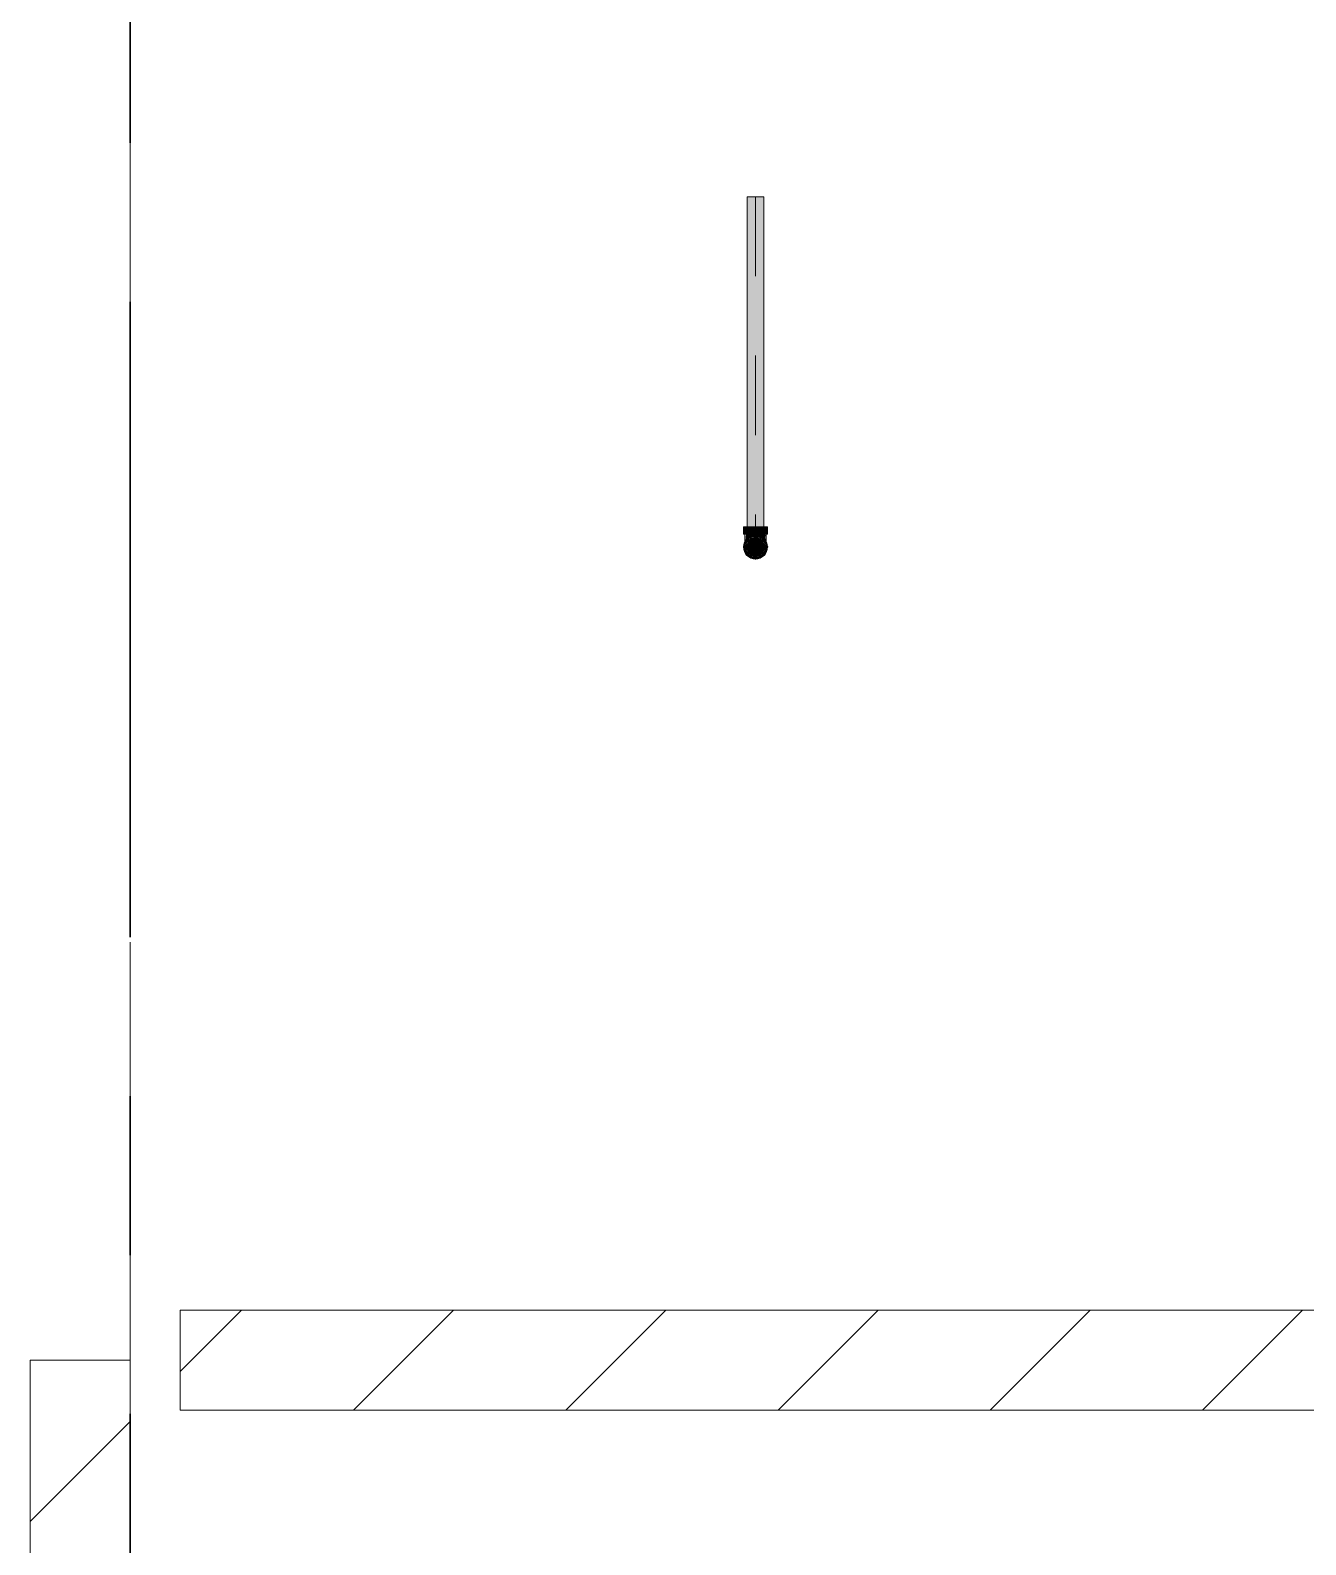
# Model space of a CAD drawing. Header units: millimetres. Extents: x -4000 to 187956, y -58990 to 162485.
# Drawn here: x 32800 to 35350, y 132031 to 135058 of the extents above; entities that cross this region are included whole.
import ezdxf

# ---------------------------------------------------------------- set-up
doc = ezdxf.new("R2010")
doc.units = ezdxf.units.MM
for name, pattern in [('Dash 1_16_', [317.5, 158.75, -158.75]), ('Grid Line', [2222.5, 1270, -317.5, 317.5, -317.5]), ('Grid Line 12_5mm', [2150, 1250, -300, 300, -300])]:
    doc.linetypes.add(name, pattern=pattern)
for name, color, linetype, lineweight in [('A-WALL', 113, 'Continuous', 13), ('A-WALL-PATT', 111, 'Continuous', 13), ('F-SPRN', 3, 'Continuous', 9), ('P-PIPE', 3, 'Continuous', 9), ('P-PIPE-CNTR', 3, 'Continuous', 9), ('S-GRID', 1, 'Continuous', 30)]:
    doc.layers.add(name, color=color, linetype=linetype, lineweight=lineweight)
pattern_1 = [(45, (0, 0), (-212.13203, 212.13203), [])]

# ---------------------------------------------------------------- blocks, each defined once
blk = doc.blocks.new('CMF2_NHAXUONG_A_rvt-1-FFS - TANG 1')
at = {"layer": 'A-WALL-PATT', "lineweight": 9}
h = blk.add_hatch(dxfattribs=at)
h.set_pattern_fill('FP_12', color=250, style=0, pattern_type=2)
h.set_pattern_definition(pattern_1)
h.paths.add_polyline_path([(43200, 132300), (43200, 132500), (33100, 132500), (33100, 132300), (43000, 132300)])
h = blk.add_hatch(dxfattribs=at)
h.set_pattern_fill('FP_12', color=250, style=0, pattern_type=2)
h.set_pattern_definition(pattern_1)
h.paths.add_polyline_path([(32800, 127750.2), (33000, 127750.2), (33000, 132400), (32800, 132400), (32800, 128068)])
at = {"layer": 'A-WALL', "color": 50, "lineweight": 15}
for p, q in [((43200, 132500), (33100, 132500)), ((33100, 132500), (33100, 132300)), ((32800, 132400), (32800, 127750.2)), ((33000, 132400), (32800, 132400)), ((33000, 127750.2), (33000, 132400)), ((33100, 132300), (37900.1, 132300))]:
    blk.add_line(p, q, dxfattribs=at)
at = {"layer": 'A-WALL', "color": 35, "lineweight": 15}
for p, q in [((43200, 132500), (33100, 132500)), ((33100, 132300), (33100, 132500)), ((32800, 132400), (32800, 131944.9)), ((32800, 132400), (33000, 132400)), ((33000, 131334.9), (33000, 132400)), ((33100, 132300), (37900.1, 132300))]:
    blk.add_line(p, q, dxfattribs=at)
at = {"layer": 'S-GRID', "linetype": 'Grid Line 12_5mm', "lineweight": 9}
blk.add_line((33000, 161185.2), (33000, -16487.4), dxfattribs=at)
blk = doc.blocks.new('Sprinkler_Up - DN20-V1052-FFS - TANG 1')
at = {"layer": 'F-SPRN', "transparency": 33554534}
for points in [[(-13.5, 0), (-3.9, 0.7), (-1.7, 2.9), (-1.2, 3.5), (-0.6, 4), (0.6, 4), (1.2, 3.5), (1.7, 2.9), (4.6, 0), (22.2, 0), (18, 13.1), (6.9, 21.2), (-6.9, 21.2), (-18, 13.1), (-22.2, 0)], [(0, -21.2), (6.9, -21.2), (18, -13.1), (22.2, 0), (3.9, -0.7), (1.7, -2.9), (1.2, -3.5), (0.6, -4), (-0.6, -4), (-1.2, -3.5), (-1.7, -2.9), (-4.6, 0), (-22.2, 0), (-18, -13.1), (-6.9, -21.2)], [(0, -16.7), (4.3, -16.1), (11.8, -11.8), (16.1, -4.3), (16.1, 4.3), (11.8, 11.8), (8.3, 14.4), (0, 16.7), (-4.3, 16.1), (-11.8, 11.8), (-16.1, 4.3), (-16.1, -4.3), (-11.8, -11.8), (-8.3, -14.4)], [(0, -15.6), (7.8, -13.5), (13.5, -7.8), (15.1, -4), (15.1, 4), (13.5, 7.8), (7.8, 13.5), (0, 15.6), (-7.8, 13.5), (-11, 11), (-15.1, 4), (-15.1, -4), (-11, -11), (-7.8, -13.5)], [(-10.9, -5.5), (-10.9, 5.4), (-14.5, 5.4), (-14.5, -5.5)], [(-7.7, -5.5), (-7.7, 5.4), (-10.9, 5.4), (-10.9, -5.5)], [(0, -5.5), (0, 5.4), (-7.7, 5.4), (-7.7, -5.5)], [(0, 0), (5.7, 0), (2.9, 4.9), (-2.9, 4.9), (-5.7, 0)], [(-2.9, -4.9), (2.9, -4.9), (5.7, 0), (-5.7, 0)], [(-4.6, 0), (4.6, 0), (0, 4.6)], [(0, -4.6), (4.6, 0), (-4.6, 0)], [(0, -2.6), (1.3, 0), (-1.8, 0)], [(-1.3, 0), (1.8, 0), (0, 2.6)], [(7.7, -5.5), (7.7, 5.4), (0, 5.4), (0, -5.5)], [(10.9, -5.5), (10.9, 5.4), (7.7, 5.4), (7.7, -5.5)], [(14.5, -5.5), (14.5, 5.4), (10.9, 5.4), (10.9, -5.5)]]:
    blk.add_hatch(color=1, dxfattribs=at).paths.add_polyline_path(points)
at = {"layer": 'F-SPRN', "color": 1}
for p, q in [((-11.5, 5.4), (-14.5, 5.4)), ((-14.5, 5.4), (-11.3, 5.4)), ((-14.5, 5.4), (-14.5, 3.7)), ((-14.5, 3.3), (-14.5, 0)), ((-11.5, 5.4), (-11.5, 4)), ((-10.9, 1.9), (-10.9, 3.6)), ((-10.8, 5.4), (-8, 5.4)), ((-8.1, 5.4), (-10.8, 5.4)), ((-8.1, 5.4), (-8.1, 2.8)), ((-8.1, 2.5), (-8.1, 0.7)), ((-7.7, 4.8), (-7.7, 2.7)), ((-7.7, 4.8), (-7.7, 2.7)), ((-7.7, 2.1), (-7.7, 0.5)), ((-7.7, 2.1), (-7.7, 0.5)), ((-6.7, 5.4), (-4.7, 5.4)), ((-5.8, 3.8), (-5.8, 2.2)), ((-2.1, 0.3), (-2.1, 0.2)), ((-2.1, 0), (-2.1, 0)), ((-2.1, 0), (-2.1, -0.1)), ((-0.6, 2), (-0.6, 2)), ((-0.5, 2), (-0.6, 2)), ((-0.4, 2), (-0.5, 2)), ((0, 2.1), (-0.1, 2.1)), ((2.1, 0), (2.1, 0.1)), ((2.1, 0), (2.1, 0)), ((4.7, 5.4), (6.5, 5.4)), ((7.7, 5.4), (10.8, 5.4)), ((7.7, 5.2), (7.7, 2.7)), ((7.7, 5.2), (7.7, 2.7)), ((7.7, 2.3), (7.7, 0.5)), ((7.7, 2.3), (7.7, 0.5)), ((10.8, 5.4), (8.1, 5.4)), ((8.1, 5.4), (8.1, 2.8)), ((8.1, 2.5), (8.1, 0.4)), ((10.9, 5.4), (14.5, 5.4)), ((10.9, 3.6), (10.9, 0.2)), ((14.5, 5.4), (11.5, 5.4)), ((11.5, 5.4), (11.5, 4)), ((11.5, 3), (11.5, 0.2)), ((14.5, 5.4), (14.5, -5.5)), ((-14.5, -1.3), (-14.5, -3.7)), ((-11.1, -5.5), (-14.5, -5.5)), ((-14.5, -5.5), (-11.5, -5.5)), ((-10.9, -2.6), (-10.9, -1.3)), ((-10.8, -5.5), (-8.1, -5.5)), ((-7.8, -5.5), (-10.8, -5.5)), ((-8.1, -4.2), (-8.1, -5.5)), ((-7.7, -2.7), (-7.7, -4)), ((-7.7, -2.7), (-7.7, -4)), ((-7, -5.5), (-5.8, -5.5)), ((-4.8, -5.5), (-7, -5.5)), ((-5.8, -2.3), (-5.8, -3.8)), ((0, -2.1), (0.1, -2.1)), ((7, -5.5), (4.8, -5.5)), ((5.8, -2.2), (5.8, -3.8)), ((5.8, -5.5), (7, -5.5)), ((7.7, -0.5), (7.7, -2.3)), ((7.7, -0.5), (7.7, -2.3)), ((7.7, -2.7), (7.7, -5.4)), ((7.7, -2.7), (7.7, -5.4)), ((10.8, -5.5), (7.7, -5.5)), ((8.1, -0.4), (8.1, -2.5)), ((8.1, -2.8), (8.1, -5.5)), ((8.1, -5.5), (10.8, -5.5)), ((10.9, -0.2), (10.9, -3.6)), ((14.5, -5.5), (10.9, -5.5)), ((11.5, -0.2), (11.5, -3)), ((11.5, -4), (11.5, -5.5)), ((11.5, -5.5), (14.5, -5.5))]:
    blk.add_line(p, q, dxfattribs=at)
at = {"layer": 'F-SPRN', "color": 1, "flags": 128}
for points in [[(-1.1, 1.8), (-1.2, 1.7), (-1.2, 1.7), (-1.3, 1.6), (-1.4, 1.6), (-1.4, 1.5), (-1.5, 1.5), (-1.5, 1.4), (-1.6, 1.3), (-1.6, 1.3), (-1.7, 1.2), (-1.7, 1.1), (-1.8, 1.1), (-1.8, 1), (-1.9, 0.9), (-1.9, 0.8), (-1.9, 0.8), (-2, 0.7), (-2, 0.6), (-2, 0.5), (-2, 0.5), (-2, 0.4), (-2.1, 0.3)], [(-2.1, 0.2), (-2.1, 0.1), (-2.1, 0)], [(-0.9, 1.9), (-1, 1.8), (-1.1, 1.8)], [(-0.8, 1.9), (-0.9, 1.9), (-0.9, 1.9)], [(-0.6, 2), (-0.7, 2), (-0.8, 1.9)], [(-0.2, 2.1), (-0.3, 2.1), (-0.4, 2)], [(-0.1, 2.1), (-0.1, 2.1), (-0.2, 2.1)], [(2.1, 0.1), (2.1, 0.2), (2.1, 0.2), (2.1, 0.3), (2, 0.4), (2, 0.5), (2, 0.6), (2, 0.7), (1.9, 0.7), (1.9, 0.8), (1.9, 0.9), (1.8, 1), (1.8, 1), (1.8, 1.1), (1.7, 1.2), (1.7, 1.2), (1.6, 1.3), (1.6, 1.4), (1.5, 1.4), (1.4, 1.5), (1.4, 1.5), (1.3, 1.6), (1.3, 1.7), (1.2, 1.7), (1.1, 1.7), (1.1, 1.8), (1, 1.8), (0.9, 1.9), (0.8, 1.9), (0.8, 1.9), (0.7, 2), (0.6, 2), (0.5, 2), (0.4, 2), (0.4, 2), (0.3, 2.1), (0.2, 2.1), (0.1, 2.1), (0, 2.1)], [(-2.1, -0.1), (-2.1, -0.2), (-2.1, -0.2), (-2.1, -0.3)], [(-2.1, -0.3), (-2, -0.4), (-2, -0.5), (-2, -0.6), (-2, -0.7), (-1.9, -0.7), (-1.9, -0.8), (-1.9, -0.9), (-1.8, -1), (-1.8, -1), (-1.8, -1.1), (-1.7, -1.2), (-1.7, -1.2), (-1.6, -1.3), (-1.6, -1.4), (-1.5, -1.4), (-1.4, -1.5), (-1.4, -1.5), (-1.3, -1.6), (-1.3, -1.7), (-1.2, -1.7), (-1.1, -1.7), (-1.1, -1.8), (-1, -1.8), (-0.9, -1.9), (-0.8, -1.9), (-0.8, -1.9), (-0.7, -2), (-0.6, -2), (-0.5, -2), (-0.4, -2), (-0.4, -2), (-0.3, -2.1), (-0.2, -2.1), (-0.1, -2.1), (0, -2.1)], [(0.1, -2.1), (0.1, -2.1), (0.2, -2.1), (0.3, -2.1), (0.4, -2), (0.5, -2), (0.6, -2), (0.6, -2), (0.7, -2), (0.8, -1.9), (0.9, -1.9), (0.9, -1.9), (1, -1.8), (1.1, -1.8), (1.2, -1.7), (1.2, -1.7), (1.3, -1.6), (1.4, -1.6), (1.4, -1.5), (1.5, -1.5), (1.5, -1.4), (1.6, -1.3), (1.6, -1.3), (1.7, -1.2), (1.7, -1.1), (1.8, -1.1), (1.8, -1), (1.9, -0.9), (1.9, -0.8), (1.9, -0.8), (2, -0.7), (2, -0.6), (2, -0.5), (2, -0.5), (2, -0.4), (2.1, -0.3), (2.1, -0.2), (2.1, -0.1), (2.1, 0)]]:
    blk.add_lwpolyline(points, dxfattribs=at)
at = {"layer": 'F-SPRN', "color": 1}
for radius, start, end in [(22.2, 360, 180), (21.9, 165.6773, 179.2615), (21.9, 144.7698, 164.8151), (21.9, 126.6942, 143.2701), (16.7, 167.6802, 180), (16.7, 167.6802, 180), (16.7, 155.3879, 164.9693), (16.7, 155.3879, 164.9693), (15.6, 166.4265, 180), (15.6, 166.4265, 180), (15.6, 150.9409, 165), (15.6, 159.6139, 165), (16.7, 136.7213, 149.931), (16.7, 136.7213, 149.931), (15.6, 150.9409, 156.3845), (15.6, 138.4214, 150), (15.6, 138.4214, 150), (21.9, 108.2621, 125.7507), (16.7, 121.4181, 130.5751), (16.7, 121.4181, 130.5751), (15.6, 120.5262, 133.2078), (15.6, 120.5262, 133.2078), (16.7, 106.5995, 120), (16.7, 106.5995, 120), (15.6, 114.4363, 119.9813), (15.6, 114.4363, 119.9813), (21.9, 99.348, 107.901), (4.63, 155.7832, 180), (4.63, 155.7832, 180), (16.7, 96.4143, 105), (16.7, 96.4143, 105), (4.63, 109.0192, 138.2703), (4.63, 109.0192, 138.2703), (21.9, 90.145, 98.8503), (15.6, 95.5762, 100.6843), (15.6, 95.5762, 100.6843), (2.56, 109.0192, 168.8278), (2.56, 109.0192, 168.8278), (2.04, 109.0192, 180), (16.7, 83.0684, 90), (16.7, 83.0684, 90), (4.63, 17.9592, 90), (4.63, 17.9592, 90), (3.81, 57.0577, 90), (2.56, 14.5599, 90), (2.56, 14.5599, 90), (2.04, 10.4703, 90), (21.9, 72.5583, 89.4624), (15.6, 75.573, 80.5892), (15.6, 75.573, 80.5892), (3.81, 16.1605, 43.8358), (15.6, 67.5614, 74.5481), (15.6, 67.5614, 74.5481), (16.7, 60, 75), (16.7, 60, 75), (15.6, 60.0187, 65.5637), (15.6, 60.0187, 65.5637), (21.9, 54.2493, 71.7379), (15.6, 46.7922, 60), (15.6, 46.7922, 60), (16.7, 49.4249, 58.5819), (16.7, 49.4249, 58.5819), (15.6, 30, 41.5786), (15.6, 30, 41.5786), (16.7, 30, 43.2787), (16.7, 30, 43.2787), (21.9, 36.7299, 53.3058), (15.6, 23.6155, 29.5646), (15.6, 15, 29.5646), (15.6, 15, 20.3861), (16.7, 15, 24.6121), (16.7, 15, 24.6121), (15.6, 360, 13.6618), (15.6, 0, 13.6618), (16.7, 360, 12.3198), (16.7, 0, 12.3198), (21.9, 15.1849, 35.2302), (21.9, 0.7385, 14.3227), (22.2, 180, 360), (21.9, 180.7385, 194.3227), (21.9, 195.1849, 215.2302), (21.9, 216.7299, 233.3058), (16.7, 180, 192.3198), (16.7, 180, 192.3198), (16.7, 195.0307, 204.6121), (16.7, 195.0307, 204.6121), (15.6, 181.9082, 193.6618), (15.6, 181.9082, 193.6618), (15.6, 197.3339, 209.5646), (15.6, 197.3339, 209.5646), (16.7, 210.069, 223.2787), (16.7, 210.069, 223.2787), (15.6, 212.5472, 221.5786), (15.6, 212.5472, 221.5786), (21.9, 234.2493, 251.7379), (16.7, 229.4249, 238.5819), (16.7, 229.4249, 238.5819), (15.6, 233.795, 240), (15.6, 233.795, 240), (16.7, 240, 255), (16.7, 240, 255), (15.6, 240.0187, 254.5481), (15.6, 240.0187, 254.5481), (21.9, 252.5583, 269.4624), (4.63, 197.9592, 0), (4.63, 197.9592, 360), (15.6, 255, 267.64), (15.6, 255, 267.64), (3.81, 196.1605, 360), (2.56, 191.1677, 0), (2.56, 191.1677, 360), (2.04, 190.4703, 0), (16.7, 263.0684, 270), (16.7, 263.0684, 270), (21.9, 270.145, 278.8503), (15.6, 275.5762, 280.6843), (15.6, 275.5762, 280.6843), (16.7, 276.4143, 285), (16.7, 276.4143, 285), (21.9, 279.348, 287.901), (16.7, 286.5995, 300), (16.7, 286.5995, 300), (15.6, 294.4363, 299.9813), (15.6, 294.4363, 299.9813), (21.9, 288.2621, 305.7507), (15.6, 300, 313.2078), (15.6, 300, 313.2078), (16.7, 301.4181, 310.5751), (16.7, 301.4181, 310.5751), (15.6, 318.4214, 330), (15.6, 318.4214, 330), (16.7, 316.7213, 330), (16.7, 316.7213, 330), (21.9, 306.6942, 323.2701), (15.6, 330.4354, 345), (15.6, 330.4354, 336.3845), (15.6, 339.6139, 345), (15.6, 346.3382, 360), (15.6, 346.3382, 360), (16.7, 335.3879, 345), (16.7, 335.3879, 345), (16.7, 347.6802, 360), (16.7, 347.6802, 360), (21.9, 324.7698, 344.8151), (21.9, 345.6773, 359.2615)]:
    blk.add_arc((0, 0), radius, start, end, dxfattribs=at)
blk = doc.blocks.new('Steel_Transition_Threaded_HoaPhat - Standard-V953-FFS - TANG 1')
at = {"layer": 'P-PIPE', "lineweight": 13, "transparency": 33554534}
h = blk.add_hatch(color=1, dxfattribs=at)
h.paths.add_polyline_path([(49550, 126427.6), (49555.8, 126428.4), (49561.3, 126430.6), (49565.9, 126434.2), (49569.5, 126438.8), (49571.7, 126444.3), (49572.5, 126450.1), (49571.7, 126455.9), (49569.5, 126461.3), (49565.9, 126466), (49561.3, 126469.6), (49555.8, 126471.8), (49550, 126472.6), (49544.2, 126471.8), (49538.8, 126469.6), (49534.1, 126466), (49530.5, 126461.3), (49528.3, 126455.9), (49527.5, 126450.1), (49528.3, 126444.3), (49530.5, 126438.8), (49534.1, 126434.2), (49538.8, 126430.6), (49544.2, 126428.4)])
h.paths.add_polyline_path([(49550, 126430), (49544.8, 126430.7), (49540, 126432.7), (49535.8, 126435.9), (49532.6, 126440), (49530.6, 126444.9), (49529.9, 126450.1), (49530.6, 126455.3), (49532.6, 126460.1), (49535.8, 126464.3), (49540, 126467.5), (49544.8, 126469.5), (49550, 126470.2), (49555.2, 126469.5), (49560.1, 126467.5), (49564.2, 126464.3), (49567.4, 126460.1), (49569.4, 126455.3), (49570.1, 126450.1), (49569.4, 126444.9), (49567.4, 126440), (49564.2, 126435.9), (49560.1, 126432.7), (49555.2, 126430.7)])
for points in [[(49529.9, 126450.1), (49533.6, 126450.1), (49535.8, 126458.3), (49541.8, 126464.3), (49550, 126466.5), (49558.2, 126464.3), (49564.2, 126458.3), (49566.4, 126450.1), (49570.1, 126450.1), (49569.4, 126455.3), (49567.4, 126460.1), (49564.2, 126464.3), (49560.1, 126467.5), (49555.2, 126469.5), (49550, 126470.2), (49544.8, 126469.5), (49540, 126467.5), (49535.8, 126464.3), (49532.6, 126460.1), (49530.6, 126455.3)], [(49550, 126430), (49555.2, 126430.7), (49560.1, 126432.7), (49564.2, 126435.9), (49567.4, 126440), (49569.4, 126444.9), (49570.1, 126450.1), (49566.4, 126450.1), (49564.2, 126441.9), (49558.2, 126435.9), (49550, 126433.7), (49541.8, 126435.9), (49535.8, 126441.9), (49533.6, 126450.1), (49529.9, 126450.1), (49530.6, 126444.9), (49532.6, 126440), (49535.8, 126435.9), (49540, 126432.7), (49544.8, 126430.7)], [(49550, 126431.6), (49554.8, 126432.2), (49559.3, 126434.1), (49563.1, 126437), (49566, 126440.8), (49567.9, 126445.3), (49568.5, 126450.1), (49567.9, 126454.9), (49566, 126459.3), (49563.1, 126463.2), (49559.3, 126466.1), (49554.8, 126468), (49550, 126468.6), (49545.2, 126468), (49540.8, 126466.1), (49536.9, 126463.2), (49534, 126459.3), (49532.1, 126454.9), (49531.5, 126450.1), (49532.1, 126445.3), (49534, 126440.8), (49536.9, 126437), (49540.8, 126434.1), (49545.2, 126432.2)]]:
    blk.add_hatch(color=1, dxfattribs=at).paths.add_polyline_path(points)
at = {"layer": 'P-PIPE', "color": 20, "lineweight": 13}
for radius, start, end in [(22.5, 0, 180), (22.5, 0, 180), (20.1, 109.6859, 125.0043), (20.1, 100.9975, 105), (20.1, 90.5246, 98.5089), (20.1, 75.0607, 87.9279), (20.1, 54.9957, 75), (22.5, 180, 0), (22.5, 180, 0), (20.1, 166.0499, 180), (20.1, 180, 193.9501), (20.1, 150, 162.7449), (20.1, 197.2551, 210), (18.5, 166.5939, 180), (18.5, 166.5939, 180), (18.5, 180, 193.4061), (18.5, 180, 193.4061), (18.5, 157.6232, 165), (18.5, 157.6232, 165), (18.5, 195, 202.3768), (18.5, 195, 202.3768), (20.1, 128.8856, 148.1553), (20.1, 211.8447, 231.1144), (16.4, 180.8106, 191.4533), (16.4, 168.5467, 175.1607), (18.5, 136.4297, 150), (18.5, 136.4297, 150), (18.5, 210, 223.5703), (18.5, 210, 223.5703), (16.4, 158.0319, 163.506), (16.4, 141.9681, 150), (16.4, 210.6635, 218.0319), (18.5, 123.4976, 133.2041), (18.5, 123.4976, 133.2041), (16.4, 121.0738, 126.4537), (18.5, 106.819, 120), (18.5, 106.819, 120), (16.4, 113.4045, 120), (16.4, 107.4657, 111.9681), (18.5, 91.4353, 103.2046), (18.5, 91.4353, 103.2046), (16.4, 96.2132, 104.6042), (18.5, 78.0986, 90), (18.5, 78.0986, 90), (16.4, 66.9681, 75), (18.5, 60, 75), (18.5, 60, 75), (18.5, 46.7959, 56.5024), (18.5, 46.7959, 56.5024), (20.1, 31.8447, 51.1144), (20.1, 308.8856, 328.1553), (16.4, 30, 38.0319), (18.5, 30, 43.5703), (18.5, 30, 43.5703), (18.5, 316.4297, 330), (18.5, 316.4297, 330), (16.4, 338.0319, 342.8691), (16.4, 0, 8.0319), (16.4, 351.9681, 0), (18.5, 15, 22.3768), (18.5, 15, 22.3768), (18.5, 337.6232, 345), (18.5, 337.6232, 345), (20.1, 17.2551, 30), (20.1, 330, 342.7449), (18.5, 0, 13.4061), (18.5, 0, 13.4061), (18.5, 346.5939, 0), (18.5, 346.5939, 0), (20.1, 0, 13.9501), (20.1, 346.0499, 0), (18.5, 226.7959, 236.5024), (18.5, 226.7959, 236.5024), (20.1, 234.9957, 255), (16.4, 230.4733, 236.6389), (18.5, 240, 255), (18.5, 240, 255), (16.4, 240, 246.5955), (16.4, 246.9681, 255), (20.1, 255.0607, 267.9279), (18.5, 258.0986, 270), (18.5, 258.0986, 270), (16.4, 264.1652, 268.506), (20.1, 270.5246, 278.5089), (18.5, 271.4353, 283.2046), (18.5, 271.4353, 283.2046), (16.4, 276.4537, 283.9063), (20.1, 280.9975, 285), (16.4, 287.4657, 291.9681), (18.5, 286.819, 300), (18.5, 286.819, 300), (16.4, 293.4045, 300), (20.1, 289.6859, 305.0043), (18.5, 303.4976, 313.2041), (18.5, 303.4976, 313.2041)]:
    blk.add_arc((49550, 126450.1), radius, start, end, dxfattribs=at)
blk = doc.blocks.new('Steel_Elbow_Threaded_HoaPhat - Standard-V1053-FFS - TANG 1')
at = {"layer": 'P-PIPE', "lineweight": 13, "transparency": 33554534}
for points in [[(34243.8, 134050.6), (34250, 134050.6), (34250, 134065.7), (34225.9, 134065.7), (34226.7, 134050.6), (34237.9, 134050.6)], [(34256.2, 134050.6), (34274.1, 134050.6), (34273.3, 134065.7), (34250, 134065.7), (34250, 134050.6)], [(34250, 134001), (34256.2, 134001.9), (34262.1, 134004.3), (34267.1, 134008.1), (34270.9, 134013.1), (34273.3, 134018.9), (34274.1, 134025.2), (34273.3, 134031.4), (34270.9, 134037.2), (34267.1, 134042.2), (34262.1, 134046), (34256.2, 134048.5), (34250, 134049.3), (34243.8, 134048.5), (34237.9, 134046), (34233, 134042.2), (34229.1, 134037.2), (34226.7, 134031.4), (34225.9, 134025.2), (34226.7, 134018.9), (34229.1, 134013.1), (34233, 134008.1), (34237.9, 134004.3), (34243.8, 134001.9)]]:
    blk.add_hatch(color=1, dxfattribs=at).paths.add_polyline_path(points)
h = blk.add_hatch(color=1, dxfattribs=at)
h.paths.add_polyline_path([(34242.8, 134045), (34240.3, 134045.1), (34244.1, 134047)])
h.paths.add_polyline_path([(34229.8, 134035.2), (34231.2, 134035.8), (34237.2, 134042.7), (34242.8, 134045), (34250, 134046.3), (34250, 134050.6), (34231.7, 134050.6), (34230.3, 134046.8), (34230.1, 134039.4)])
h = blk.add_hatch(color=1, dxfattribs=at)
h.paths.add_polyline_path([(34266.9, 134040.4), (34269.5, 134035.8), (34268.6, 134039.7)])
h.paths.add_polyline_path([(34270.9, 134033.7), (34270.6, 134042.3), (34269.5, 134041.9), (34269.4, 134046), (34270.7, 134046.3), (34269.6, 134050.6), (34250, 134050.6), (34250, 134046.3), (34257.2, 134045), (34255.9, 134047), (34263.4, 134042.2), (34267.4, 134038.2), (34266.2, 134043.3), (34268.6, 134039.7)])
at = {"layer": 'P-PIPE', "color": 20, "lineweight": 13}
for p, q in [((34225.9, 134065.7), (34225.9, 134050.6)), ((34233, 134065.7), (34225.9, 134065.7)), ((34250, 134065.7), (34225.9, 134065.7)), ((34237.9, 134065.7), (34233.8, 134065.7)), ((34250, 134065.7), (34238.2, 134065.7)), ((34261.8, 134065.7), (34250, 134065.7)), ((34274.1, 134065.7), (34250, 134065.7)), ((34266.2, 134065.7), (34262.1, 134065.7)), ((34274.1, 134065.7), (34267.1, 134065.7)), ((34274.1, 134050.6), (34274.1, 134065.7)), ((34225.9, 134050.6), (34231.5, 134050.6)), ((34225.9, 134050.6), (34250, 134050.6)), ((34242.8, 134050.6), (34228.9, 134050.6)), ((34228.9, 134036), (34228.9, 134036.9)), ((34231.5, 134050.6), (34233, 134050.6)), ((34232.8, 134050.6), (34231.7, 134050.6)), ((34236.4, 134050.6), (34233.8, 134050.6)), ((34234, 134050.6), (34242.7, 134050.6)), ((34242.8, 134050.6), (34236.4, 134050.6)), ((34250, 134050.6), (34243.7, 134050.6)), ((34250, 134050.6), (34243.7, 134050.6)), ((34243.8, 134050.6), (34250, 134050.6)), ((34250, 134050.6), (34256.2, 134050.6)), ((34250, 134050.6), (34274.1, 134050.6)), ((34256.3, 134050.6), (34250, 134050.6)), ((34256.3, 134050.6), (34250, 134050.6)), ((34263.6, 134050.6), (34257.2, 134050.6)), ((34271.2, 134050.6), (34257.2, 134050.6)), ((34257.3, 134050.6), (34266, 134050.6)), ((34266.2, 134050.6), (34263.6, 134050.6)), ((34267.1, 134050.6), (34269.7, 134050.6)), ((34268.3, 134050.6), (34267.2, 134050.6)), ((34269.9, 134050.6), (34268.3, 134050.6)), ((34269.7, 134050.6), (34274.1, 134050.6)), ((34271.2, 134037.1), (34271.2, 134036.2)), ((34271.2, 134036.2), (34271.2, 134035.4)), ((34228.9, 134031.5), (34228.9, 134032.2)), ((34228.9, 134030.8), (34228.9, 134031.5)), ((34228.9, 134030.2), (34228.9, 134030.8)), ((34228.9, 134027.6), (34228.9, 134028)), ((34228.9, 134027.2), (34228.9, 134027.6)), ((34228.9, 134025.9), (34228.9, 134026.2)), ((34228.9, 134025.7), (34228.9, 134025.9)), ((34228.9, 134025.2), (34228.9, 134025.2)), ((34228.9, 134024.9), (34228.9, 134025.2)), ((34228.9, 134024.1), (34228.9, 134024.9)), ((34229.2, 134021.6), (34229, 134022.4)), ((34229.7, 134019.1), (34229.5, 134019.9)), ((34231, 134015.9), (34230.6, 134016.7)), ((34231.3, 134015.2), (34231, 134015.9)), ((34231.8, 134014.5), (34231.3, 134015.2)), ((34232.2, 134013.7), (34231.8, 134014.5)), ((34235.4, 134009.8), (34234.8, 134010.4)), ((34237.4, 134008.2), (34236.7, 134008.7)), ((34239.5, 134006.8), (34238.8, 134007.2)), ((34240.2, 134006.4), (34239.5, 134006.8)), ((34257.7, 134005.4), (34256.9, 134005.2)), ((34258.4, 134005.8), (34257.7, 134005.4)), ((34260.7, 134006.9), (34260, 134006.5)), ((34262.8, 134008.3), (34262.1, 134007.8)), ((34263.5, 134008.9), (34262.8, 134008.3)), ((34265.3, 134010.6), (34264.7, 134010)), ((34267, 134012.5), (34266.4, 134011.9)), ((34270.5, 134020.1), (34270.3, 134019.3)), ((34271, 134022.6), (34270.9, 134021.8)), ((34271.2, 134033.1), (34271.2, 134032.3)), ((34271.2, 134032.3), (34271.2, 134031.7)), ((34271.2, 134027.7), (34271.2, 134027.3)), ((34271.2, 134027.3), (34271.2, 134026.9)), ((34271.2, 134025.2), (34271.2, 134025.2)), ((34247.5, 134004.2), (34246.6, 134004.3)), ((34250.2, 134004), (34250, 134004))]:
    blk.add_line(p, q, dxfattribs=at)
at = {"layer": 'P-PIPE', "color": 20, "lineweight": 13, "flags": 128}
for points in [[(34228.9, 134036.9), (34228.9, 134037.7), (34228.9, 134038.6), (34228.9, 134039.5), (34228.9, 134040.4), (34228.9, 134041.4), (34228.9, 134042.3), (34228.9, 134043.3), (34228.9, 134044.3), (34228.9, 134045.3), (34228.9, 134046.3), (34228.9, 134047.3), (34228.9, 134048.3), (34228.9, 134049.3), (34228.9, 134050.3), (34228.9, 134050.6)], [(34228.9, 134032.2), (34228.9, 134032.9), (34228.9, 134033.6), (34228.9, 134034.4), (34228.9, 134035.2), (34228.9, 134036)], [(34271.2, 134050.6), (34271.2, 134049.6), (34271.2, 134048.6), (34271.2, 134047.5), (34271.2, 134046.5), (34271.2, 134045.5), (34271.2, 134044.5), (34271.2, 134043.6), (34271.2, 134042.6), (34271.2, 134041.6), (34271.2, 134040.7), (34271.2, 134039.8), (34271.2, 134038.8), (34271.2, 134038), (34271.2, 134037.1)], [(34271.2, 134035.4), (34271.2, 134034.6), (34271.2, 134033.8), (34271.2, 134033.1)], [(34228.9, 134029), (34228.9, 134029.6), (34228.9, 134030.2)], [(34228.9, 134028), (34228.9, 134028.5), (34228.9, 134029)], [(34228.9, 134026.2), (34228.9, 134026.5), (34228.9, 134026.8), (34228.9, 134027.2)], [(34228.9, 134025.2), (34228.9, 134025.2), (34228.9, 134025.3), (34228.9, 134025.5), (34228.9, 134025.7)], [(34229, 134022.4), (34228.9, 134023.2), (34228.9, 134024.1)], [(34229.5, 134019.9), (34229.3, 134020.7), (34229.2, 134021.6)], [(34230.6, 134016.7), (34230.3, 134017.5), (34230, 134018.3), (34229.7, 134019.1)], [(34233.7, 134011.7), (34233.2, 134012.3), (34232.7, 134013), (34232.2, 134013.7)], [(34234.8, 134010.4), (34234.3, 134011), (34233.7, 134011.7)], [(34236.7, 134008.7), (34236.1, 134009.3), (34235.4, 134009.8)], [(34238.8, 134007.2), (34238.1, 134007.7), (34237.4, 134008.2)], [(34243.3, 134005.1), (34242.6, 134005.4), (34241.8, 134005.7), (34241, 134006), (34240.2, 134006.4)], [(34245, 134004.6), (34244.2, 134004.8), (34243.3, 134005.1)], [(34246.6, 134004.3), (34245.8, 134004.4), (34245, 134004.6)], [(34255.3, 134004.7), (34254.4, 134004.5), (34253.6, 134004.3)], [(34256.9, 134005.2), (34256.1, 134004.9), (34255.3, 134004.7)], [(34260, 134006.5), (34259.2, 134006.1), (34258.4, 134005.8)], [(34262.1, 134007.8), (34261.4, 134007.4), (34260.7, 134006.9)], [(34264.7, 134010), (34264.1, 134009.4), (34263.5, 134008.9)], [(34266.4, 134011.9), (34265.9, 134011.2), (34265.3, 134010.6)], [(34267.9, 134013.9), (34267.5, 134013.2), (34267, 134012.5)], [(34268.8, 134015.4), (34268.4, 134014.7), (34267.9, 134013.9)], [(34270.3, 134019.3), (34270.1, 134018.5), (34269.8, 134017.7), (34269.5, 134016.9), (34269.1, 134016.2), (34268.8, 134015.4)], [(34270.9, 134021.8), (34270.7, 134021), (34270.5, 134020.1)], [(34271.2, 134025.2), (34271.1, 134024.3), (34271.1, 134023.5), (34271, 134022.6)], [(34271.2, 134031.7), (34271.2, 134031), (34271.2, 134030.4)], [(34271.2, 134030.4), (34271.2, 134029.8), (34271.2, 134029.2)], [(34271.2, 134029.2), (34271.2, 134028.7), (34271.2, 134028.2), (34271.2, 134027.7)], [(34271.2, 134026.9), (34271.2, 134026.5), (34271.2, 134026.2), (34271.2, 134026)], [(34271.2, 134026), (34271.2, 134025.7), (34271.2, 134025.5)], [(34271.2, 134025.5), (34271.2, 134025.4), (34271.2, 134025.3), (34271.2, 134025.2)], [(34250, 134004), (34249.2, 134004), (34248.3, 134004.1), (34247.5, 134004.2)], [(34251.9, 134004.1), (34251.1, 134004), (34250.2, 134004)], [(34253.6, 134004.3), (34252.8, 134004.2), (34251.9, 134004.1)]]:
    blk.add_lwpolyline(points, dxfattribs=at)
at = {"layer": 'P-PIPE', "color": 20, "lineweight": 13}
for radius, start, end in [(24.1, 90, 270), (24.1, 90, 270), (21.1, 150.0076, 154.6322), (21.1, 141.5854, 146.2592), (21.1, 130, 141.0488), (21.1, 112.3295, 125.8024), (21.1, 99.9464, 104.9657), (21.1, 90, 95.2662), (24.1, 270, 90), (24.1, 270, 90), (21.1, 75.0343, 90), (21.1, 60.7988, 67.0623), (21.1, 54.1976, 59.9895), (21.1, 38.4146, 50), (21.1, 25.3678, 29.9924), (21.1, 172.7204, 178.0438), (21.1, 181.9711, 187.7672), (21.1, 165.7465, 170), (21.1, 190, 194.2657), (21.1, 156.3578, 164.9665), (21.1, 195.0455, 204.7351), (21.1, 205.3748, 209.9974), (21.1, 213.7495, 218.4271), (21.1, 218.9611, 230), (21.1, 234.2198, 247.6765), (21.1, 255.037, 270), (21.1, 279.9303, 284.963), (21.1, 292.9314, 303.6981), (21.1, 310, 321.5729), (21.1, 330.0026, 334.1966), (21.1, 334.6252, 344.9545), (21.1, 15.0335, 23.6422), (21.1, 345.7343, 350), (21.1, 1.9562, 7.2796), (21.1, 352.2328, 358.0289), (21.1, 271.1041, 278.9613)]:
    blk.add_arc((34250, 134025.2), radius, start, end, dxfattribs=at)

msp = doc.modelspace()

# ---------------------------------------------------------------- block references
at = {"lineweight": 5}
msp.add_blockref('CMF2_NHAXUONG_A_rvt-1-FFS - TANG 1', (0, 0), dxfattribs=at)

# ---------------------------------------------------------------- next in the draw order: hatches: boundary and pattern name
at = {"layer": 'P-PIPE', "lineweight": 5, "transparency": 33554534}
for points in [[(34245.7, 134065.7), (34250, 134065.7), (34250, 134725.1), (34233.3, 134725.1), (34233.9, 134065.7), (34241.7, 134065.7)], [(34254.3, 134065.7), (34266.7, 134065.7), (34266.1, 134725.1), (34250, 134725.1), (34250, 134065.7)], [(34241.7, 134010.7), (34242.8, 134012.6), (34241.7, 134016.8), (34242.8, 134021), (34245.8, 134024), (34257.2, 134029.3), (34258.4, 134033.5), (34257.2, 134037.7), (34255.9, 134039.4), (34250, 134041.9), (34241.7, 134039.6), (34235.5, 134033.5), (34233.3, 134025.2), (34235.5, 134016.8), (34238.2, 134013.4)]]:
    msp.add_hatch(color=1, dxfattribs=at).paths.add_polyline_path(points)
at = {"layer": 'P-PIPE', "transparency": 33554534}
msp.add_hatch(color=1, dxfattribs=at).paths.add_polyline_path([(34250, 134008.5), (34258.4, 134010.7), (34261.8, 134013.4), (34266.1, 134020.8), (34266.1, 134029.5), (34261.8, 134037), (34258.4, 134039.6), (34250, 134041.9), (34245.7, 134041.3), (34238.2, 134037), (34233.9, 134029.5), (34233.9, 134020.8), (34238.2, 134013.4), (34241.7, 134010.7)])

# ---------------------------------------------------------------- next in the draw order: linework, layer by layer
at = {"layer": 'P-PIPE', "color": 20, "lineweight": 13}
for p, q in [((34233.3, 134725.1), (34233.3, 134065.7)), ((34266.7, 134725.1), (34233.3, 134725.1)), ((34266.7, 134065.7), (34266.7, 134725.1)), ((34233.3, 134065.7), (34237.9, 134065.7)), ((34238.2, 134065.7), (34261.8, 134065.7)), ((34262.1, 134065.7), (34266.7, 134065.7))]:
    msp.add_line(p, q, dxfattribs=at)
at = {"layer": 'P-PIPE', "color": 1}
for centre, radius, start, end in [((34250, 134025.2), 16.7, 140.6908, 147.6969), ((34250, 134033.5), 8.35, 69.0027, 79.2369), ((34250, 134033.5), 8.35, 46.6998, 60.5692), ((34250, 134033.5), 8.35, 20.1285, 29.0413), ((34250, 134033.5), 8.35, 8.0385, 17.9918), ((34250, 134025.2), 16.7, 46.0317, 51.8726), ((34250, 134025.2), 16.7, 32.3031, 45.2846), ((34250, 134025.2), 16.7, 170.1108, 177.203), ((34250, 134025.2), 16.7, 182.797, 189.8892), ((34250, 134025.2), 16.7, 190.2154, 195.2487), ((34250, 134025.2), 16.7, 157.579, 164.2722), ((34250, 134025.2), 16.7, 231.8726, 237.203), ((34250, 134016.8), 8.35, 172.0327, 181.5407), ((34250, 134016.8), 8.35, 199.9004, 209.0413), ((34250, 134016.8), 8.35, 131.0366, 150), ((34250, 134025.2), 16.7, 246.8976, 251.0986), ((34250, 134016.8), 8.35, 226.6998, 240.5692), ((34250, 134016.8), 8.35, 115.6806, 125.5287), ((34250, 134025.2), 16.7, 254.7154, 259.6727), ((34250, 134016.8), 8.35, 100.6842, 114.0387), ((34250, 134016.8), 8.35, 249.0027, 259.2369), ((34250, 134016.8), 8.35, 90, 100.6842), ((34250, 134025.2), 16.7, 266.0042, 273.5288), ((34250, 134033.5), 8.35, 270, 280.6842), ((34250, 134025.2), 16.7, 284.6882, 289.3082), ((34250, 134033.5), 8.35, 316.3183, 330), ((34250, 134025.2), 16.7, 308.1274, 313.9683), ((34250, 134025.2), 16.7, 314.7154, 320.6908), ((34250, 134025.2), 16.7, 25.0364, 31.0974), ((34250, 134025.2), 16.7, 328.9026, 336.686), ((34250, 134025.2), 16.7, 16.9375, 22.421), ((34250, 134025.2), 16.7, 4.3093, 9.8892), ((34250, 134025.2), 16.7, 350.1108, 355.6907)]:
    msp.add_arc(centre, radius, start, end, dxfattribs=at)
at = {"layer": 'P-PIPE-CNTR', "color": 1, "linetype": 'Dash 1_16_'}
for p, q in [((34250, 134725.1), (34250, 134065.7)), ((34250, 134725.1), (34250, 134065.7)), ((34250, 134047.7), (34250, 134050.2)), ((34250, 134046.3), (34250, 134047.7)), ((34250, 134043.7), (34250, 134045.3)), ((34250, 134041.9), (34250, 134043.7)), ((34250, 134038.7), (34250, 134040.3)), ((34250, 134034.9), (34250, 134037.6)), ((34225, 134025.2), (34227.5, 134025.2)), ((34227.8, 134025.2), (34231.5, 134025.2)), ((34236.5, 134025.2), (34242.3, 134025.2)), ((34245.4, 134025.2), (34247.6, 134025.2)), ((34248.7, 134025.2), (34250, 134025.2)), ((34250, 134030.6), (34250, 134034.2)), ((34250, 134027.7), (34250, 134029.3)), ((34250, 134025.2), (34250, 134027.2)), ((34250, 134023.1), (34250, 134025.2)), ((34250, 134025.2), (34251.3, 134025.2)), ((34250, 134021), (34250, 134022.6)), ((34250, 134016.2), (34250, 134019.7)), ((34250, 134013.2), (34250, 134015.4)), ((34250, 134010.1), (34250, 134011.6)), ((34250, 134006.7), (34250, 134008.5)), ((34250, 134005.1), (34250, 134006.7)), ((34251.8, 134025.2), (34254.6, 134025.2)), ((34255.7, 134025.2), (34263.5, 134025.2)), ((34266.4, 134025.2), (34267.9, 134025.2)), ((34268.5, 134025.2), (34272.2, 134025.2)), ((34272.5, 134025.2), (34275, 134025.2)), ((34250, 134002.7), (34250, 134004)), ((34250, 134000.2), (34250, 134002.7))]:
    msp.add_line(p, q, dxfattribs=at)
at = {"layer": 'P-PIPE-CNTR', "color": 20, "lineweight": 13}
for p, q in [((34250, 134065.7), (34250, 134050.6)), ((34250, 134050.6), (34250, 134049.1)), ((34250, 134049.1), (34250, 134047.3)), ((34250, 134047.2), (34250, 134045.9)), ((34250, 134044.7), (34250, 134043)), ((34250, 134043), (34250, 134041.1)), ((34250, 134039.5), (34250, 134037.9)), ((34250, 134037), (34250, 134034.5)), ((34250, 134033.9), (34250, 134029.2)), ((34250, 134027.6), (34250, 134026.1)), ((34250, 134025.8), (34250, 134025.2))]:
    msp.add_line(p, q, dxfattribs=at)
at = {"layer": 'S-GRID', "linetype": 'Grid Line'}
msp.add_line((33000, 161185.2), (33000, -16487.4), dxfattribs=at)

# ---------------------------------------------------------------- next in the draw order: block references
at = {"layer": 'F-SPRN', "color": 1}
msp.add_blockref('Sprinkler_Up - DN20-V1052-FFS - TANG 1', (34250, 134025.2), dxfattribs=at)
at = {"layer": 'P-PIPE', "color": 20, "lineweight": 13}
for name, p in [('Steel_Elbow_Threaded_HoaPhat - Standard-V1053-FFS - TANG 1', (0, 0)), ('Steel_Transition_Threaded_HoaPhat - Standard-V953-FFS - TANG 1', (-15300, 7575.1))]:
    msp.add_blockref(name, p, dxfattribs=at)

doc.saveas('drawing.dxf')
